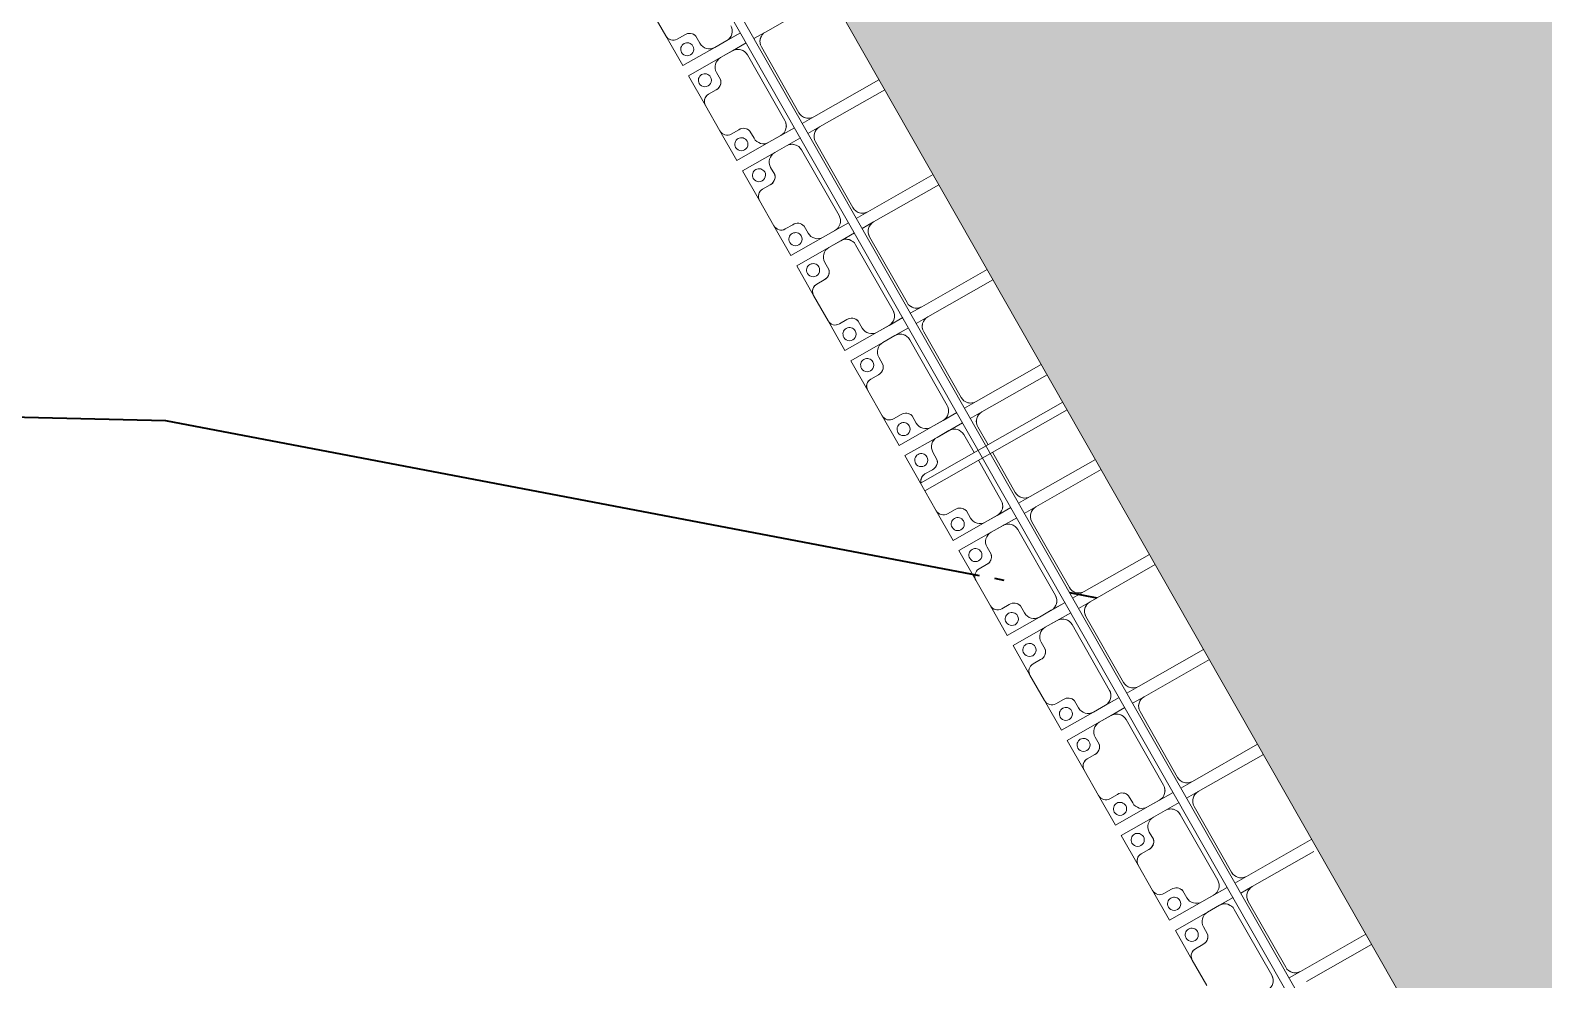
# Model space of a CAD drawing. Header units: millimetres. Extents: x -861324 to 439029, y -308065 to 694685.
# Drawn here: x -183614 to -176692, y -100285 to -95940 of the extents above; entities that cross this region are included whole.
import ezdxf

# ---------------------------------------------------------------- set-up
doc = ezdxf.new("R2010")
doc.units = ezdxf.units.MM
for name, color, linetype, lineweight in [('A-DETL-GENF', 92, 'Continuous', 9), ('A-DETL-THIN', 151, 'Continuous', 9), ('A-GENM', 13, 'Continuous', 9), ('C-TOPO-MAJR', 7, 'Continuous', 35), ('S-BEAM', 12, 'Continuous', 9)]:
    doc.layers.add(name, color=color, linetype=linetype, lineweight=lineweight)

# ---------------------------------------------------------------- blocks, each defined once
blk = doc.blocks.new('Dai phaodi lai - DẢI PHAO ĐI LẠI-25020-BỐ TRÍ BÈ PIN HỒ BẢN MÒNG')
at = {"layer": 'A-GENM', "color": 7}
for p, q in [((91276.8, 0), (91276.8, -343.3)), ((91776.8, 0), (91776.8, -343.3)), ((93223.2, -343.3), (93223.2, 0)), ((93276.8, 0), (93276.8, -343.3)), ((94223.2, -343.3), (94223.2, 0)), ((94723.2, -343.3), (94723.2, 0)), ((90276.8, 0), (90276.8, -343.3)), ((90723.2, -343.3), (90723.2, 0)), ((90776.8, 0), (90776.8, -343.3)), ((91223.2, -343.3), (91223.2, 0)), ((91723.2, -343.3), (91723.2, 0)), ((92223.2, -343.3), (92223.2, 0)), ((92276.8, 0), (92276.8, -343.3)), ((92723.2, -343.3), (92723.2, 0)), ((92776.8, 0), (92776.8, -343.3)), ((93723.2, -343.3), (93723.2, 0)), ((93776.8, 0), (93776.8, -343.3)), ((94276.8, 0), (94276.8, -343.3)), ((94776.8, -19.5), (94776.8, -343.3)), ((95223.2, -343.3), (95223.2, 0)), ((95276.8, 0), (95276.8, -343.3)), ((90276.8, -404.5), (90276.8, -343.3)), ((90723.2, -343.3), (90723.2, -404.5)), ((90776.8, -404.5), (90776.8, -343.3)), ((91223.2, -343.3), (91223.2, -404.5)), ((91276.8, -404.5), (91276.8, -343.3)), ((91723.2, -343.3), (91723.2, -404.5)), ((91776.8, -404.5), (91776.8, -343.3)), ((92223.2, -343.3), (92223.2, -404.5)), ((92276.8, -404.5), (92276.8, -343.3)), ((92723.2, -343.3), (92723.2, -404.5)), ((92776.8, -404.5), (92776.8, -343.3)), ((93223.2, -343.3), (93223.2, -404.5)), ((93276.8, -404.5), (93276.8, -343.3)), ((93723.2, -343.3), (93723.2, -404.5)), ((93776.8, -404.5), (93776.8, -343.3)), ((94223.2, -343.3), (94223.2, -404.5)), ((94276.8, -404.5), (94276.8, -343.3)), ((94723.2, -343.3), (94723.2, -404.5)), ((94776.8, -404.5), (94776.8, -343.3)), ((95223.2, -343.3), (95223.2, -404.5)), ((90326.8, -393.3), (90673.2, -393.3)), ((90826.8, -393.3), (91173.2, -393.3)), ((91326.8, -393.3), (91673.2, -393.3)), ((91826.8, -393.3), (92173.2, -393.3)), ((92326.8, -393.3), (92421.5, -393.3)), ((92461.5, -393.3), (92673.2, -393.3)), ((92826.8, -393.3), (93173.2, -393.3)), ((93326.8, -393.3), (93673.2, -393.3)), ((93826.8, -393.3), (94173.2, -393.3)), ((94326.8, -393.3), (94673.2, -393.3)), ((94826.8, -393.3), (95173.2, -393.3)), ((90223.2, -444.5), (90223.2, -503)), ((90276.8, -516.7), (90276.8, -444.5)), ((90673.2, -466.7), (90326.8, -466.7)), ((90723.2, -444.5), (90723.2, -516.7)), ((90776.8, -516.7), (90776.8, -444.5)), ((91173.2, -466.7), (90826.8, -466.7)), ((91223.2, -444.5), (91223.2, -516.7)), ((91276.8, -516.7), (91276.8, -444.5)), ((91673.2, -466.7), (91326.8, -466.7)), ((91723.2, -444.5), (91723.2, -516.7)), ((91776.8, -516.7), (91776.8, -444.5)), ((92173.2, -466.7), (91826.8, -466.7)), ((92223.2, -444.5), (92223.2, -516.7)), ((92276.8, -516.7), (92276.8, -444.5)), ((92421.5, -466.7), (92326.8, -466.7)), ((92673.2, -466.7), (92461.5, -466.7)), ((92723.2, -444.5), (92723.2, -516.7)), ((92776.8, -516.7), (92776.8, -444.5)), ((93173.2, -466.7), (92826.8, -466.7)), ((93223.2, -444.5), (93223.2, -516.7)), ((93276.8, -516.7), (93276.8, -444.5)), ((93673.2, -466.7), (93326.8, -466.7)), ((93723.2, -444.5), (93723.2, -516.7)), ((93776.8, -516.7), (93776.8, -444.5)), ((94173.2, -466.7), (93826.8, -466.7)), ((94223.2, -444.5), (94223.2, -516.7)), ((94276.8, -516.7), (94276.8, -444.5)), ((94673.2, -466.7), (94326.8, -466.7)), ((94723.2, -444.5), (94723.2, -516.7)), ((94776.8, -516.7), (94776.8, -444.5)), ((95173.2, -466.7), (94826.8, -466.7)), ((90223.2, -579.3), (90223.2, -516.7)), ((90276.8, -516.7), (90276.8, -579.3)), ((90723.2, -579.3), (90723.2, -516.7)), ((90776.8, -516.7), (90776.8, -579.3)), ((91223.2, -579.3), (91223.2, -516.7)), ((91276.8, -516.7), (91276.8, -579.3)), ((91723.2, -579.3), (91723.2, -516.7)), ((91776.8, -516.7), (91776.8, -579.3)), ((92223.2, -579.3), (92223.2, -516.7)), ((92276.8, -516.7), (92276.8, -579.3)), ((92723.2, -579.3), (92723.2, -516.7)), ((92776.8, -516.7), (92776.8, -579.3)), ((93223.2, -579.3), (93223.2, -516.7)), ((93276.8, -516.7), (93276.8, -579.3)), ((93723.2, -579.3), (93723.2, -516.7)), ((93776.8, -516.7), (93776.8, -579.3)), ((94223.2, -579.3), (94223.2, -516.7)), ((94276.8, -516.7), (94276.8, -579.3)), ((94723.2, -579.3), (94723.2, -516.7)), ((94776.8, -516.7), (94776.8, -579.3)), ((90104.9, -710.4), (90104.9, -670.7)), ((90135.7, -629.3), (90173.2, -629.3)), ((90326.8, -629.3), (90364.3, -629.3)), ((90395.1, -670.7), (90395.1, -710.4)), ((90604.9, -710.4), (90604.9, -670.7)), ((90635.7, -629.3), (90673.2, -629.3)), ((90826.8, -629.3), (90864.3, -629.3)), ((90895.1, -670.7), (90895.1, -710.4)), ((91104.9, -710.4), (91104.9, -670.7)), ((91135.7, -629.3), (91173.2, -629.3)), ((91326.8, -629.3), (91364.3, -629.3)), ((91395.1, -670.7), (91395.1, -710.4)), ((91604.9, -710.4), (91604.9, -670.7)), ((91635.7, -629.3), (91673.2, -629.3)), ((91826.8, -629.3), (91864.3, -629.3)), ((91895.1, -670.7), (91895.1, -710.4)), ((92104.9, -710.4), (92104.9, -670.7)), ((92135.7, -629.3), (92173.2, -629.3)), ((92326.8, -629.3), (92364.3, -629.3)), ((92395.1, -670.7), (92395.1, -710.4)), ((92604.9, -710.4), (92604.9, -670.7)), ((92635.7, -629.3), (92673.2, -629.3)), ((92826.8, -629.3), (92864.3, -629.3)), ((92895.1, -670.7), (92895.1, -710.4)), ((93104.9, -710.4), (93104.9, -670.7)), ((93135.7, -629.3), (93173.2, -629.3)), ((93326.8, -629.3), (93364.3, -629.3)), ((93395.1, -670.7), (93395.1, -710.4)), ((93604.9, -710.4), (93604.9, -670.7)), ((93635.7, -629.3), (93673.2, -629.3)), ((93826.8, -629.3), (93864.3, -629.3)), ((93895.1, -670.7), (93895.1, -710.4)), ((94104.9, -710.4), (94104.9, -670.7)), ((94135.7, -629.3), (94173.2, -629.3)), ((94326.8, -629.3), (94364.3, -629.3)), ((94395.1, -670.7), (94395.1, -710.4)), ((94604.9, -710.4), (94604.9, -670.7)), ((94635.7, -629.3), (94673.2, -629.3)), ((94826.8, -629.3), (94864.3, -629.3)), ((94895.1, -670.7), (94895.1, -710.4)), ((89933.1, -748.4), (90066.9, -748.4)), ((90433.1, -748.4), (90566.9, -748.4)), ((90933.1, -748.4), (91066.9, -748.4)), ((91433.1, -748.4), (91566.9, -748.4)), ((91933.1, -748.4), (92066.9, -748.4)), ((92461.5, -748.4), (92566.9, -748.4)), ((92933.1, -748.4), (93066.9, -748.4)), ((93433.1, -748.4), (93566.9, -748.4)), ((93933.1, -748.4), (94066.9, -748.4)), ((94433.1, -748.4), (94566.9, -748.4)), ((94933.1, -748.4), (95066.9, -748.4))]:
    blk.add_line(p, q, dxfattribs=at)
at = {"layer": 'A-GENM', "color": 9}
for p, q in [((90276.8, -404.5), (90276.8, -343.3)), ((90723.2, -343.3), (90723.2, -404.5)), ((90776.8, -404.5), (90776.8, -343.3)), ((91223.2, -343.3), (91223.2, -404.5)), ((91276.8, -404.5), (91276.8, -343.3)), ((91723.2, -343.3), (91723.2, -404.5)), ((91776.8, -404.5), (91776.8, -343.3)), ((92223.2, -343.3), (92223.2, -404.5)), ((92276.8, -404.5), (92276.8, -343.3)), ((92723.2, -343.3), (92723.2, -404.5)), ((92776.8, -404.5), (92776.8, -343.3)), ((93223.2, -343.3), (93223.2, -404.5)), ((93276.8, -404.5), (93276.8, -343.3)), ((93723.2, -343.3), (93723.2, -404.5)), ((93776.8, -404.5), (93776.8, -343.3)), ((94223.2, -343.3), (94223.2, -404.5)), ((94276.8, -404.5), (94276.8, -343.3)), ((94723.2, -343.3), (94723.2, -404.5)), ((94776.8, -404.5), (94776.8, -343.3)), ((95223.2, -343.3), (95223.2, -404.5)), ((90223.2, -444.5), (90223.2, -579.3)), ((90276.8, -579.3), (90276.8, -444.5)), ((90723.2, -444.5), (90723.2, -579.3)), ((90776.8, -579.3), (90776.8, -444.5)), ((91223.2, -444.5), (91223.2, -579.3)), ((91276.8, -579.3), (91276.8, -444.5)), ((91723.2, -444.5), (91723.2, -579.3)), ((91776.8, -579.3), (91776.8, -444.5)), ((92223.2, -444.5), (92223.2, -579.3)), ((92276.8, -579.3), (92276.8, -444.5)), ((92723.2, -444.5), (92723.2, -579.3)), ((92776.8, -579.3), (92776.8, -444.5)), ((93223.2, -444.5), (93223.2, -579.3)), ((93276.8, -579.3), (93276.8, -444.5)), ((93723.2, -444.5), (93723.2, -579.3)), ((93776.8, -579.3), (93776.8, -444.5)), ((94223.2, -444.5), (94223.2, -579.3)), ((94276.8, -579.3), (94276.8, -444.5)), ((94723.2, -444.5), (94723.2, -579.3)), ((94776.8, -579.3), (94776.8, -444.5)), ((90223.2, -579.3), (90223.2, -748.4)), ((90223.2, -748.4), (90223.2, -579.3)), ((90276.8, -748.4), (90276.8, -579.3)), ((90276.8, -579.3), (90276.8, -748.4)), ((90723.2, -579.3), (90723.2, -748.4)), ((90723.2, -748.4), (90723.2, -579.3)), ((90776.8, -748.4), (90776.8, -579.3)), ((90776.8, -579.3), (90776.8, -748.4)), ((91223.2, -579.3), (91223.2, -748.4)), ((91223.2, -748.4), (91223.2, -579.3)), ((91276.8, -748.4), (91276.8, -579.3)), ((91276.8, -579.3), (91276.8, -748.4)), ((91723.2, -579.3), (91723.2, -748.4)), ((91723.2, -748.4), (91723.2, -579.3)), ((91776.8, -748.4), (91776.8, -579.3)), ((91776.8, -579.3), (91776.8, -748.4)), ((92223.2, -579.3), (92223.2, -748.4)), ((92223.2, -748.4), (92223.2, -579.3)), ((92276.8, -748.4), (92276.8, -579.3)), ((92276.8, -579.3), (92276.8, -748.4)), ((92723.2, -579.3), (92723.2, -748.4)), ((92723.2, -748.4), (92723.2, -579.3)), ((92776.8, -748.4), (92776.8, -579.3)), ((92776.8, -579.3), (92776.8, -748.4)), ((93223.2, -579.3), (93223.2, -748.4)), ((93223.2, -748.4), (93223.2, -579.3)), ((93276.8, -748.4), (93276.8, -579.3)), ((93276.8, -579.3), (93276.8, -748.4)), ((93723.2, -579.3), (93723.2, -748.4)), ((93723.2, -748.4), (93723.2, -579.3)), ((93776.8, -748.4), (93776.8, -579.3)), ((93776.8, -579.3), (93776.8, -748.4)), ((94223.2, -579.3), (94223.2, -748.4)), ((94223.2, -748.4), (94223.2, -579.3)), ((94276.8, -748.4), (94276.8, -579.3)), ((94276.8, -579.3), (94276.8, -748.4)), ((94723.2, -579.3), (94723.2, -748.4)), ((94723.2, -748.4), (94723.2, -579.3)), ((94776.8, -748.4), (94776.8, -579.3)), ((94776.8, -579.3), (94776.8, -748.4)), ((90104.9, -670.7), (90104.9, -710.4)), ((90104.9, -670.7), (90104.9, -710.4)), ((90104.9, -710.4), (90104.9, -670.7)), ((90173.2, -629.3), (90135.7, -629.3)), ((90173.2, -629.3), (90135.7, -629.3)), ((90135.7, -629.3), (90173.2, -629.3)), ((90364.3, -629.3), (90326.8, -629.3)), ((90364.3, -629.3), (90326.8, -629.3)), ((90326.8, -629.3), (90364.3, -629.3)), ((90604.9, -670.7), (90604.9, -710.4)), ((90604.9, -670.7), (90604.9, -710.4)), ((90604.9, -710.4), (90604.9, -670.7)), ((90673.2, -629.3), (90635.7, -629.3)), ((90673.2, -629.3), (90635.7, -629.3)), ((90635.7, -629.3), (90673.2, -629.3)), ((90864.3, -629.3), (90826.8, -629.3)), ((90864.3, -629.3), (90826.8, -629.3)), ((90826.8, -629.3), (90864.3, -629.3)), ((91104.9, -670.7), (91104.9, -710.4)), ((91104.9, -670.7), (91104.9, -710.4)), ((91104.9, -710.4), (91104.9, -670.7)), ((91173.2, -629.3), (91135.7, -629.3)), ((91173.2, -629.3), (91135.7, -629.3)), ((91135.7, -629.3), (91173.2, -629.3)), ((91364.3, -629.3), (91326.8, -629.3)), ((91364.3, -629.3), (91326.8, -629.3)), ((91326.8, -629.3), (91364.3, -629.3)), ((91604.9, -670.7), (91604.9, -710.4)), ((91604.9, -670.7), (91604.9, -710.4)), ((91604.9, -710.4), (91604.9, -670.7)), ((91673.2, -629.3), (91635.7, -629.3)), ((91673.2, -629.3), (91635.7, -629.3)), ((91635.7, -629.3), (91673.2, -629.3)), ((91864.3, -629.3), (91826.8, -629.3)), ((91864.3, -629.3), (91826.8, -629.3)), ((91826.8, -629.3), (91864.3, -629.3)), ((92104.9, -670.7), (92104.9, -710.4)), ((92104.9, -670.7), (92104.9, -710.4)), ((92104.9, -710.4), (92104.9, -670.7)), ((92173.2, -629.3), (92135.7, -629.3)), ((92173.2, -629.3), (92135.7, -629.3)), ((92135.7, -629.3), (92173.2, -629.3)), ((92364.3, -629.3), (92326.8, -629.3)), ((92364.3, -629.3), (92326.8, -629.3)), ((92326.8, -629.3), (92364.3, -629.3)), ((92604.9, -670.7), (92604.9, -710.4)), ((92604.9, -670.7), (92604.9, -710.4)), ((92604.9, -710.4), (92604.9, -670.7)), ((92673.2, -629.3), (92635.7, -629.3)), ((92673.2, -629.3), (92635.7, -629.3)), ((92635.7, -629.3), (92673.2, -629.3)), ((92864.3, -629.3), (92826.8, -629.3)), ((92864.3, -629.3), (92826.8, -629.3)), ((92826.8, -629.3), (92864.3, -629.3)), ((93104.9, -670.7), (93104.9, -710.4)), ((93104.9, -670.7), (93104.9, -710.4)), ((93104.9, -710.4), (93104.9, -670.7)), ((93173.2, -629.3), (93135.7, -629.3)), ((93173.2, -629.3), (93135.7, -629.3)), ((93135.7, -629.3), (93173.2, -629.3)), ((93364.3, -629.3), (93326.8, -629.3)), ((93364.3, -629.3), (93326.8, -629.3)), ((93326.8, -629.3), (93364.3, -629.3)), ((93604.9, -670.7), (93604.9, -710.4)), ((93604.9, -670.7), (93604.9, -710.4)), ((93604.9, -710.4), (93604.9, -670.7)), ((93673.2, -629.3), (93635.7, -629.3)), ((93673.2, -629.3), (93635.7, -629.3)), ((93635.7, -629.3), (93673.2, -629.3)), ((93864.3, -629.3), (93826.8, -629.3)), ((93864.3, -629.3), (93826.8, -629.3)), ((93826.8, -629.3), (93864.3, -629.3)), ((94104.9, -670.7), (94104.9, -710.4)), ((94104.9, -670.7), (94104.9, -710.4)), ((94104.9, -710.4), (94104.9, -670.7)), ((94173.2, -629.3), (94135.7, -629.3)), ((94173.2, -629.3), (94135.7, -629.3)), ((94135.7, -629.3), (94173.2, -629.3)), ((94364.3, -629.3), (94326.8, -629.3)), ((94364.3, -629.3), (94326.8, -629.3)), ((94326.8, -629.3), (94364.3, -629.3)), ((94604.9, -670.7), (94604.9, -710.4)), ((94604.9, -670.7), (94604.9, -710.4)), ((94604.9, -710.4), (94604.9, -670.7)), ((94673.2, -629.3), (94635.7, -629.3)), ((94673.2, -629.3), (94635.7, -629.3)), ((94635.7, -629.3), (94673.2, -629.3)), ((94864.3, -629.3), (94826.8, -629.3)), ((94864.3, -629.3), (94826.8, -629.3)), ((94826.8, -629.3), (94864.3, -629.3)), ((90223.2, -748.4), (90066.9, -748.4)), ((90066.9, -748.4), (90223.2, -748.4)), ((90433.1, -748.4), (90276.8, -748.4)), ((90276.8, -748.4), (90433.1, -748.4)), ((90723.2, -748.4), (90566.9, -748.4)), ((90566.9, -748.4), (90723.2, -748.4)), ((90933.1, -748.4), (90776.8, -748.4)), ((90776.8, -748.4), (90933.1, -748.4)), ((91223.2, -748.4), (91066.9, -748.4)), ((91066.9, -748.4), (91223.2, -748.4)), ((91433.1, -748.4), (91276.8, -748.4)), ((91276.8, -748.4), (91433.1, -748.4)), ((91723.2, -748.4), (91566.9, -748.4)), ((91566.9, -748.4), (91723.2, -748.4)), ((91933.1, -748.4), (91776.8, -748.4)), ((91776.8, -748.4), (91933.1, -748.4)), ((92223.2, -748.4), (92066.9, -748.4)), ((92066.9, -748.4), (92223.2, -748.4)), ((92421.5, -748.4), (92276.8, -748.4)), ((92276.8, -748.4), (92421.5, -748.4)), ((92723.2, -748.4), (92566.9, -748.4)), ((92566.9, -748.4), (92723.2, -748.4)), ((92933.1, -748.4), (92776.8, -748.4)), ((92776.8, -748.4), (92933.1, -748.4)), ((93223.2, -748.4), (93066.9, -748.4)), ((93066.9, -748.4), (93223.2, -748.4)), ((93433.1, -748.4), (93276.8, -748.4)), ((93276.8, -748.4), (93433.1, -748.4)), ((93723.2, -748.4), (93566.9, -748.4)), ((93566.9, -748.4), (93723.2, -748.4)), ((93933.1, -748.4), (93776.8, -748.4)), ((93776.8, -748.4), (93933.1, -748.4)), ((94223.2, -748.4), (94066.9, -748.4)), ((94066.9, -748.4), (94223.2, -748.4)), ((94433.1, -748.4), (94276.8, -748.4)), ((94276.8, -748.4), (94433.1, -748.4)), ((94723.2, -748.4), (94566.9, -748.4)), ((94566.9, -748.4), (94723.2, -748.4)), ((94933.1, -748.4), (94776.8, -748.4)), ((94776.8, -748.4), (94933.1, -748.4))]:
    blk.add_line(p, q, dxfattribs=at)
at = {"layer": 'A-GENM', "color": 7}
for centre, radius, start, end in [((90326.8, -343.3), 50, 180, 270), ((90673.2, -343.3), 50, 270, 0), ((90673.2, -343.3), 50, 300, 0), ((90826.8, -343.3), 50, 180, 270), ((91173.2, -343.3), 50, 270, 0), ((91173.2, -343.3), 50, 300, 0), ((91326.8, -343.3), 50, 180, 270), ((91673.2, -343.3), 50, 270, 0), ((91673.2, -343.3), 50, 300, 0), ((91826.8, -343.3), 50, 180, 270), ((92173.2, -343.3), 50, 270, 0), ((92173.2, -343.3), 50, 300, 0), ((92326.8, -343.3), 50, 180, 270), ((92673.2, -343.3), 50, 270, 0), ((92673.2, -343.3), 50, 300, 0), ((92826.8, -343.3), 50, 180, 270), ((93173.2, -343.3), 50, 270, 0), ((93173.2, -343.3), 50, 300, 0), ((93326.8, -343.3), 50, 180, 270), ((93673.2, -343.3), 50, 270, 0), ((93673.2, -343.3), 50, 300, 0), ((93826.8, -343.3), 50, 180, 270), ((94173.2, -343.3), 50, 270, 0), ((94173.2, -343.3), 50, 300, 0), ((94326.8, -343.3), 50, 180, 270), ((94673.2, -343.3), 50, 270, 0), ((94673.2, -343.3), 50, 300, 0), ((94826.8, -343.3), 50, 180, 270), ((95173.2, -343.3), 50, 270, 0), ((95173.2, -343.3), 50, 300, 0), ((90326.8, -343.3), 50, 210, 270), ((90826.8, -343.3), 50, 210, 270), ((91326.8, -343.3), 50, 210, 270), ((91826.8, -343.3), 50, 210, 270), ((92326.8, -343.3), 50, 210, 270), ((92826.8, -343.3), 50, 210, 270), ((93326.8, -343.3), 50, 210, 270), ((93826.8, -343.3), 50, 210, 270), ((94326.8, -343.3), 50, 210, 270), ((94826.8, -343.3), 50, 210, 270), ((90173.2, -516.7), 50, 360, 90), ((90173.2, -516.7), 50, 30, 90), ((90326.8, -516.7), 50, 90, 180), ((90326.8, -516.7), 50, 120, 180), ((90673.2, -516.7), 50, 360, 90), ((90673.2, -516.7), 50, 30, 90), ((90826.8, -516.7), 50, 90, 180), ((90826.8, -516.7), 50, 120, 180), ((91173.2, -516.7), 50, 360, 90), ((91173.2, -516.7), 50, 30, 90), ((91326.8, -516.7), 50, 90, 180), ((91326.8, -516.7), 50, 120, 180), ((91673.2, -516.7), 50, 360, 90), ((91673.2, -516.7), 50, 30, 90), ((91826.8, -516.7), 50, 90, 180), ((91826.8, -516.7), 50, 120, 180), ((92173.2, -516.7), 50, 360, 90), ((92173.2, -516.7), 50, 30, 90), ((92326.8, -516.7), 50, 90, 180), ((92326.8, -516.7), 50, 120, 180), ((92673.2, -516.7), 50, 360, 90), ((92673.2, -516.7), 50, 30, 90), ((92826.8, -516.7), 50, 90, 180), ((92826.8, -516.7), 50, 120, 180), ((93173.2, -516.7), 50, 360, 90), ((93173.2, -516.7), 50, 30, 90), ((93326.8, -516.7), 50, 90, 180), ((93326.8, -516.7), 50, 120, 180), ((93673.2, -516.7), 50, 360, 90), ((93673.2, -516.7), 50, 30, 90), ((93826.8, -516.7), 50, 90, 180), ((93826.8, -516.7), 50, 120, 180), ((94173.2, -516.7), 50, 360, 90), ((94173.2, -516.7), 50, 30, 90), ((94326.8, -516.7), 50, 90, 180), ((94326.8, -516.7), 50, 120, 180), ((94673.2, -516.7), 50, 360, 90), ((94673.2, -516.7), 50, 30, 90), ((94826.8, -516.7), 50, 90, 180), ((94826.8, -516.7), 50, 120, 180), ((95173.2, -516.7), 50, 360, 90), ((95173.2, -516.7), 50, 30, 90), ((90173.2, -579.3), 50, 270, 360), ((90326.8, -579.3), 50, 180, 270), ((90673.2, -579.3), 50, 270, 360), ((90826.8, -579.3), 50, 180, 270), ((91173.2, -579.3), 50, 270, 360), ((91326.8, -579.3), 50, 180, 270), ((91673.2, -579.3), 50, 270, 360), ((91826.8, -579.3), 50, 180, 270), ((92173.2, -579.3), 50, 270, 360), ((92326.8, -579.3), 50, 180, 270), ((92673.2, -579.3), 50, 270, 360), ((92826.8, -579.3), 50, 180, 270), ((93173.2, -579.3), 50, 270, 360), ((93326.8, -579.3), 50, 180, 270), ((93673.2, -579.3), 50, 270, 360), ((93826.8, -579.3), 50, 180, 270), ((94173.2, -579.3), 50, 270, 360), ((94326.8, -579.3), 50, 180, 270), ((94673.2, -579.3), 50, 270, 360), ((94826.8, -579.3), 50, 180, 270), ((90144.8, -668.2), 40, 103.18854, 183.50807), ((90355.2, -668.2), 40, 356.49193, 76.81146), ((90644.8, -668.2), 40, 103.18854, 183.50807), ((90855.2, -668.2), 40, 356.49193, 76.81146), ((91144.8, -668.2), 40, 103.18854, 183.50807), ((91355.2, -668.2), 40, 356.49193, 76.81146), ((91644.8, -668.2), 40, 103.18854, 183.50807), ((91855.2, -668.2), 40, 356.49193, 76.81146), ((92144.8, -668.2), 40, 103.18854, 183.50807), ((92355.2, -668.2), 40, 356.49193, 76.81146), ((92644.8, -668.2), 40, 103.18854, 183.50807), ((92855.2, -668.2), 40, 356.49193, 76.81146), ((93144.8, -668.2), 40, 103.18854, 183.50807), ((93355.2, -668.2), 40, 356.49193, 76.81146), ((93644.8, -668.2), 40, 103.18854, 183.50807), ((93855.2, -668.2), 40, 356.49193, 76.81146), ((94144.8, -668.2), 40, 103.18854, 183.50807), ((94355.2, -668.2), 40, 356.49193, 76.81146), ((94644.8, -668.2), 40, 103.18854, 183.50807), ((94855.2, -668.2), 40, 356.49193, 76.81146), ((90066.9, -710.4), 38, 270, 0), ((90433.1, -710.4), 38, 180, 270), ((90566.9, -710.4), 38, 270, 0), ((90933.1, -710.4), 38, 180, 270), ((91066.9, -710.4), 38, 270, 0), ((91433.1, -710.4), 38, 180, 270), ((91566.9, -710.4), 38, 270, 0), ((91933.1, -710.4), 38, 180, 270), ((92066.9, -710.4), 38, 270, 0), ((92433.1, -710.4), 38, 180, 255), ((92566.9, -710.4), 38, 270, 0), ((92933.1, -710.4), 38, 180, 270), ((93066.9, -710.4), 38, 270, 0), ((93433.1, -710.4), 38, 180, 270), ((93566.9, -710.4), 38, 270, 0), ((93933.1, -710.4), 38, 180, 270), ((94066.9, -710.4), 38, 270, 0), ((94433.1, -710.4), 38, 180, 270), ((94566.9, -710.4), 38, 270, 0), ((94933.1, -710.4), 38, 180, 270)]:
    blk.add_arc(centre, radius, start, end, dxfattribs=at)
at = {"layer": 'A-GENM', "color": 9}
for centre, radius, start, end in [((90173.2, -579.3), 50, 270, 360), ((90173.2, -579.3), 50, 270, 360), ((90173.2, -579.3), 50, 270, 360), ((90326.8, -579.3), 50, 180, 270), ((90326.8, -579.3), 50, 180, 270), ((90326.8, -579.3), 50, 180, 270), ((90673.2, -579.3), 50, 270, 360), ((90673.2, -579.3), 50, 270, 360), ((90673.2, -579.3), 50, 270, 360), ((90826.8, -579.3), 50, 180, 270), ((90826.8, -579.3), 50, 180, 270), ((90826.8, -579.3), 50, 180, 270), ((91173.2, -579.3), 50, 270, 360), ((91173.2, -579.3), 50, 270, 360), ((91173.2, -579.3), 50, 270, 360), ((91326.8, -579.3), 50, 180, 270), ((91326.8, -579.3), 50, 180, 270), ((91326.8, -579.3), 50, 180, 270), ((91673.2, -579.3), 50, 270, 360), ((91673.2, -579.3), 50, 270, 360), ((91673.2, -579.3), 50, 270, 360), ((91826.8, -579.3), 50, 180, 270), ((91826.8, -579.3), 50, 180, 270), ((91826.8, -579.3), 50, 180, 270), ((92173.2, -579.3), 50, 270, 360), ((92173.2, -579.3), 50, 270, 360), ((92173.2, -579.3), 50, 270, 360), ((92326.8, -579.3), 50, 180, 270), ((92326.8, -579.3), 50, 180, 270), ((92326.8, -579.3), 50, 180, 270), ((92673.2, -579.3), 50, 270, 360), ((92673.2, -579.3), 50, 270, 360), ((92673.2, -579.3), 50, 270, 360), ((92826.8, -579.3), 50, 180, 270), ((92826.8, -579.3), 50, 180, 270), ((92826.8, -579.3), 50, 180, 270), ((93173.2, -579.3), 50, 270, 360), ((93173.2, -579.3), 50, 270, 360), ((93173.2, -579.3), 50, 270, 360), ((93326.8, -579.3), 50, 180, 270), ((93326.8, -579.3), 50, 180, 270), ((93326.8, -579.3), 50, 180, 270), ((93673.2, -579.3), 50, 270, 360), ((93673.2, -579.3), 50, 270, 360), ((93673.2, -579.3), 50, 270, 360), ((93826.8, -579.3), 50, 180, 270), ((93826.8, -579.3), 50, 180, 270), ((93826.8, -579.3), 50, 180, 270), ((94173.2, -579.3), 50, 270, 360), ((94173.2, -579.3), 50, 270, 360), ((94173.2, -579.3), 50, 270, 360), ((94326.8, -579.3), 50, 180, 270), ((94326.8, -579.3), 50, 180, 270), ((94326.8, -579.3), 50, 180, 270), ((94673.2, -579.3), 50, 270, 360), ((94673.2, -579.3), 50, 270, 360), ((94673.2, -579.3), 50, 270, 360), ((94826.8, -579.3), 50, 180, 270), ((94826.8, -579.3), 50, 180, 270), ((94826.8, -579.3), 50, 180, 270), ((90144.8, -668.2), 40, 143.34831, 183.50807), ((90144.8, -668.2), 40, 143.34831, 183.50807), ((90144.8, -668.2), 40, 143.34831, 183.50807), ((90144.8, -668.2), 40, 103.18854, 129.96172), ((90144.8, -668.2), 40, 103.18854, 129.96172), ((90144.8, -668.2), 40, 103.18854, 129.96172), ((90168.4, -693.3), 30, 90, 270), ((90168.4, -693.3), 30, 90, 270), ((90168.4, -693.3), 30, 270, 90), ((90168.4, -693.3), 30, 270, 90), ((90331.6, -693.3), 30, 90, 270), ((90331.6, -693.3), 30, 90, 270), ((90331.6, -693.3), 30, 270, 90), ((90331.6, -693.3), 30, 270, 90), ((90355.2, -668.2), 40, 63.42487, 76.81146), ((90355.2, -668.2), 40, 63.42487, 76.81146), ((90355.2, -668.2), 40, 63.42487, 76.81146), ((90355.2, -668.2), 40, 356.49193, 50.03828), ((90355.2, -668.2), 40, 356.49193, 50.03828), ((90355.2, -668.2), 40, 356.49193, 50.03828), ((90644.8, -668.2), 40, 143.34831, 183.50807), ((90644.8, -668.2), 40, 143.34831, 183.50807), ((90644.8, -668.2), 40, 143.34831, 183.50807), ((90644.8, -668.2), 40, 103.18854, 129.96172), ((90644.8, -668.2), 40, 103.18854, 129.96172), ((90644.8, -668.2), 40, 103.18854, 129.96172), ((90668.4, -693.3), 30, 90, 270), ((90668.4, -693.3), 30, 90, 270), ((90668.4, -693.3), 30, 270, 90), ((90668.4, -693.3), 30, 270, 90), ((90831.6, -693.3), 30, 90, 270), ((90831.6, -693.3), 30, 90, 270), ((90831.6, -693.3), 30, 270, 90), ((90831.6, -693.3), 30, 270, 90), ((90855.2, -668.2), 40, 63.42487, 76.81146), ((90855.2, -668.2), 40, 63.42487, 76.81146), ((90855.2, -668.2), 40, 63.42487, 76.81146), ((90855.2, -668.2), 40, 356.49193, 50.03828), ((90855.2, -668.2), 40, 356.49193, 50.03828), ((90855.2, -668.2), 40, 356.49193, 50.03828), ((91144.8, -668.2), 40, 143.34831, 183.50807), ((91144.8, -668.2), 40, 143.34831, 183.50807), ((91144.8, -668.2), 40, 143.34831, 183.50807), ((91144.8, -668.2), 40, 103.18854, 129.96172), ((91144.8, -668.2), 40, 103.18854, 129.96172), ((91144.8, -668.2), 40, 103.18854, 129.96172), ((91168.4, -693.3), 30, 90, 270), ((91168.4, -693.3), 30, 90, 270), ((91168.4, -693.3), 30, 270, 90), ((91168.4, -693.3), 30, 270, 90), ((91331.6, -693.3), 30, 90, 270), ((91331.6, -693.3), 30, 90, 270), ((91331.6, -693.3), 30, 270, 90), ((91331.6, -693.3), 30, 270, 90), ((91355.2, -668.2), 40, 63.42487, 76.81146), ((91355.2, -668.2), 40, 63.42487, 76.81146), ((91355.2, -668.2), 40, 63.42487, 76.81146), ((91355.2, -668.2), 40, 356.49193, 50.03828), ((91355.2, -668.2), 40, 356.49193, 50.03828), ((91355.2, -668.2), 40, 356.49193, 50.03828), ((91644.8, -668.2), 40, 143.34831, 183.50807), ((91644.8, -668.2), 40, 143.34831, 183.50807), ((91644.8, -668.2), 40, 143.34831, 183.50807), ((91644.8, -668.2), 40, 103.18854, 129.96172), ((91644.8, -668.2), 40, 103.18854, 129.96172), ((91644.8, -668.2), 40, 103.18854, 129.96172), ((91668.4, -693.3), 30, 90, 270), ((91668.4, -693.3), 30, 90, 270), ((91668.4, -693.3), 30, 270, 90), ((91668.4, -693.3), 30, 270, 90), ((91831.6, -693.3), 30, 90, 270), ((91831.6, -693.3), 30, 90, 270), ((91831.6, -693.3), 30, 270, 90), ((91831.6, -693.3), 30, 270, 90), ((91855.2, -668.2), 40, 63.42487, 76.81146), ((91855.2, -668.2), 40, 63.42487, 76.81146), ((91855.2, -668.2), 40, 63.42487, 76.81146), ((91855.2, -668.2), 40, 356.49193, 50.03828), ((91855.2, -668.2), 40, 356.49193, 50.03828), ((91855.2, -668.2), 40, 356.49193, 50.03828), ((92144.8, -668.2), 40, 143.34831, 183.50807), ((92144.8, -668.2), 40, 143.34831, 183.50807), ((92144.8, -668.2), 40, 143.34831, 183.50807), ((92144.8, -668.2), 40, 103.18854, 129.96172), ((92144.8, -668.2), 40, 103.18854, 129.96172), ((92144.8, -668.2), 40, 103.18854, 129.96172), ((92168.4, -693.3), 30, 90, 270), ((92168.4, -693.3), 30, 90, 270), ((92168.4, -693.3), 30, 270, 90), ((92168.4, -693.3), 30, 270, 90), ((92331.6, -693.3), 30, 90, 270), ((92331.6, -693.3), 30, 90, 270), ((92331.6, -693.3), 30, 270, 90), ((92331.6, -693.3), 30, 270, 90), ((92355.2, -668.2), 40, 63.42487, 76.81146), ((92355.2, -668.2), 40, 63.42487, 76.81146), ((92355.2, -668.2), 40, 63.42487, 76.81146), ((92355.2, -668.2), 40, 356.49193, 50.03828), ((92355.2, -668.2), 40, 356.49193, 50.03828), ((92355.2, -668.2), 40, 356.49193, 50.03828), ((92644.8, -668.2), 40, 143.34831, 183.50807), ((92644.8, -668.2), 40, 143.34831, 183.50807), ((92644.8, -668.2), 40, 143.34831, 183.50807), ((92644.8, -668.2), 40, 103.18854, 129.96172), ((92644.8, -668.2), 40, 103.18854, 129.96172), ((92644.8, -668.2), 40, 103.18854, 129.96172), ((92668.4, -693.3), 30, 90, 270), ((92668.4, -693.3), 30, 90, 270), ((92668.4, -693.3), 30, 270, 90), ((92668.4, -693.3), 30, 270, 90), ((92831.6, -693.3), 30, 90, 270), ((92831.6, -693.3), 30, 90, 270), ((92831.6, -693.3), 30, 270, 90), ((92831.6, -693.3), 30, 270, 90), ((92855.2, -668.2), 40, 63.42487, 76.81146), ((92855.2, -668.2), 40, 63.42487, 76.81146), ((92855.2, -668.2), 40, 63.42487, 76.81146), ((92855.2, -668.2), 40, 356.49193, 50.03828), ((92855.2, -668.2), 40, 356.49193, 50.03828), ((92855.2, -668.2), 40, 356.49193, 50.03828), ((93144.8, -668.2), 40, 143.34831, 183.50807), ((93144.8, -668.2), 40, 143.34831, 183.50807), ((93144.8, -668.2), 40, 143.34831, 183.50807), ((93144.8, -668.2), 40, 103.18854, 129.96172), ((93144.8, -668.2), 40, 103.18854, 129.96172), ((93144.8, -668.2), 40, 103.18854, 129.96172), ((93168.4, -693.3), 30, 90, 270), ((93168.4, -693.3), 30, 90, 270), ((93168.4, -693.3), 30, 270, 90), ((93168.4, -693.3), 30, 270, 90), ((93331.6, -693.3), 30, 90, 270), ((93331.6, -693.3), 30, 90, 270), ((93331.6, -693.3), 30, 270, 90), ((93331.6, -693.3), 30, 270, 90), ((93355.2, -668.2), 40, 63.42487, 76.81146), ((93355.2, -668.2), 40, 63.42487, 76.81146), ((93355.2, -668.2), 40, 63.42487, 76.81146), ((93355.2, -668.2), 40, 356.49193, 50.03828), ((93355.2, -668.2), 40, 356.49193, 50.03828), ((93355.2, -668.2), 40, 356.49193, 50.03828), ((93644.8, -668.2), 40, 143.34831, 183.50807), ((93644.8, -668.2), 40, 143.34831, 183.50807), ((93644.8, -668.2), 40, 143.34831, 183.50807), ((93644.8, -668.2), 40, 103.18854, 129.96172), ((93644.8, -668.2), 40, 103.18854, 129.96172), ((93644.8, -668.2), 40, 103.18854, 129.96172), ((93668.4, -693.3), 30, 90, 270), ((93668.4, -693.3), 30, 90, 270), ((93668.4, -693.3), 30, 270, 90), ((93668.4, -693.3), 30, 270, 90), ((93831.6, -693.3), 30, 90, 270), ((93831.6, -693.3), 30, 90, 270), ((93831.6, -693.3), 30, 270, 90), ((93831.6, -693.3), 30, 270, 90), ((93855.2, -668.2), 40, 63.42487, 76.81146), ((93855.2, -668.2), 40, 63.42487, 76.81146), ((93855.2, -668.2), 40, 63.42487, 76.81146), ((93855.2, -668.2), 40, 356.49193, 50.03828), ((93855.2, -668.2), 40, 356.49193, 50.03828), ((93855.2, -668.2), 40, 356.49193, 50.03828), ((94144.8, -668.2), 40, 143.34831, 183.50807), ((94144.8, -668.2), 40, 143.34831, 183.50807), ((94144.8, -668.2), 40, 143.34831, 183.50807), ((94144.8, -668.2), 40, 103.18854, 129.96172), ((94144.8, -668.2), 40, 103.18854, 129.96172), ((94144.8, -668.2), 40, 103.18854, 129.96172), ((94168.4, -693.3), 30, 90, 270), ((94168.4, -693.3), 30, 90, 270), ((94168.4, -693.3), 30, 270, 90), ((94168.4, -693.3), 30, 270, 90), ((94331.6, -693.3), 30, 90, 270), ((94331.6, -693.3), 30, 90, 270), ((94331.6, -693.3), 30, 270, 90), ((94331.6, -693.3), 30, 270, 90), ((94355.2, -668.2), 40, 63.42487, 76.81146), ((94355.2, -668.2), 40, 63.42487, 76.81146), ((94355.2, -668.2), 40, 63.42487, 76.81146), ((94355.2, -668.2), 40, 356.49193, 50.03828), ((94355.2, -668.2), 40, 356.49193, 50.03828), ((94355.2, -668.2), 40, 356.49193, 50.03828), ((94644.8, -668.2), 40, 143.34831, 183.50807), ((94644.8, -668.2), 40, 143.34831, 183.50807), ((94644.8, -668.2), 40, 143.34831, 183.50807), ((94644.8, -668.2), 40, 103.18854, 129.96172), ((94644.8, -668.2), 40, 103.18854, 129.96172), ((94644.8, -668.2), 40, 103.18854, 129.96172), ((94668.4, -693.3), 30, 90, 270), ((94668.4, -693.3), 30, 90, 270), ((94668.4, -693.3), 30, 270, 90), ((94668.4, -693.3), 30, 270, 90), ((94831.6, -693.3), 30, 90, 270), ((94831.6, -693.3), 30, 90, 270), ((94831.6, -693.3), 30, 270, 90), ((94831.6, -693.3), 30, 270, 90), ((94855.2, -668.2), 40, 63.42487, 76.81146), ((94855.2, -668.2), 40, 63.42487, 76.81146), ((94855.2, -668.2), 40, 63.42487, 76.81146), ((94855.2, -668.2), 40, 356.49193, 50.03828), ((94855.2, -668.2), 40, 356.49193, 50.03828), ((94855.2, -668.2), 40, 356.49193, 50.03828), ((90066.9, -710.4), 38, 270, 0), ((90066.9, -710.4), 38, 270, 360), ((90066.9, -710.4), 38, 270, 0), ((90433.1, -710.4), 38, 195, 270), ((90433.1, -710.4), 38, 195, 270), ((90433.1, -710.4), 38, 195, 270), ((90566.9, -710.4), 38, 270, 0), ((90566.9, -710.4), 38, 270, 360), ((90566.9, -710.4), 38, 270, 0), ((90933.1, -710.4), 38, 195, 270), ((90933.1, -710.4), 38, 195, 270), ((90933.1, -710.4), 38, 195, 270), ((91066.9, -710.4), 38, 270, 0), ((91066.9, -710.4), 38, 270, 360), ((91066.9, -710.4), 38, 270, 0), ((91433.1, -710.4), 38, 195, 270), ((91433.1, -710.4), 38, 195, 270), ((91433.1, -710.4), 38, 195, 270), ((91566.9, -710.4), 38, 270, 0), ((91566.9, -710.4), 38, 270, 360), ((91566.9, -710.4), 38, 270, 0), ((91933.1, -710.4), 38, 195, 270), ((91933.1, -710.4), 38, 195, 270), ((91933.1, -710.4), 38, 195, 270), ((92066.9, -710.4), 38, 270, 0), ((92066.9, -710.4), 38, 270, 360), ((92066.9, -710.4), 38, 270, 0), ((92433.1, -710.4), 38, 195, 255), ((92433.1, -710.4), 38, 195, 255), ((92433.1, -710.4), 38, 195, 255), ((92566.9, -710.4), 38, 270, 0), ((92566.9, -710.4), 38, 270, 360), ((92566.9, -710.4), 38, 270, 0), ((92933.1, -710.4), 38, 195, 270), ((92933.1, -710.4), 38, 195, 270), ((92933.1, -710.4), 38, 195, 270), ((93066.9, -710.4), 38, 270, 0), ((93066.9, -710.4), 38, 270, 360), ((93066.9, -710.4), 38, 270, 0), ((93433.1, -710.4), 38, 195, 270), ((93433.1, -710.4), 38, 195, 270), ((93433.1, -710.4), 38, 195, 270), ((93566.9, -710.4), 38, 270, 0), ((93566.9, -710.4), 38, 270, 360), ((93566.9, -710.4), 38, 270, 0), ((93933.1, -710.4), 38, 195, 270), ((93933.1, -710.4), 38, 195, 270), ((93933.1, -710.4), 38, 195, 270), ((94066.9, -710.4), 38, 270, 0), ((94066.9, -710.4), 38, 270, 360), ((94066.9, -710.4), 38, 270, 0), ((94433.1, -710.4), 38, 195, 270), ((94433.1, -710.4), 38, 195, 270), ((94433.1, -710.4), 38, 195, 270), ((94566.9, -710.4), 38, 270, 0), ((94566.9, -710.4), 38, 270, 360), ((94566.9, -710.4), 38, 270, 0), ((94933.1, -710.4), 38, 195, 270), ((94933.1, -710.4), 38, 195, 270), ((94933.1, -710.4), 38, 195, 270)]:
    blk.add_arc(centre, radius, start, end, dxfattribs=at)
blk = doc.blocks.new('Dầm C52 - Dầm C52-V170-BỐ TRÍ BÈ PIN HỒ BẢN MÒNG')
at = {"layer": 'S-BEAM', "color": 7}
for p, q in [((-52556.1, 20), (52556.1, 20)), ((52556.1, -20), (-52556.1, -20))]:
    blk.add_line(p, q, dxfattribs=at)
blk = doc.blocks.new('Dầm C52 - Hộp 40x60-25905-BỐ TRÍ BÈ PIN HỒ BẢN MÒNG')
at = {"layer": 'S-BEAM', "color": 7}
for p, q in [((55228.8, 20), (55977.2, 20)), ((55977.2, 20), (55977.2, -20)), ((55977.2, -20), (55228.8, -20))]:
    blk.add_line(p, q, dxfattribs=at)
blk = doc.blocks.new('HOBANMONG_BEPIN 5_rvt-1-BỐ TRÍ BÈ PIN HỒ BẢN MÒNG')
at = {"layer": 'A-GENM', "lineweight": 9, "rotation": 299.6620124026263}
blk.add_blockref('Dai phaodi lai - DẢI PHAO ĐI LẠI-25020-BỐ TRÍ BÈ PIN HỒ BẢN MÒNG', (-224629.5, -17331.2), dxfattribs=at)
at = {"layer": 'S-BEAM', "lineweight": 9}
for name, p, rotation in [('Dầm C52 - Dầm C52-V170-BỐ TRÍ BÈ PIN HỒ BẢN MÒNG', (-199292.3, -62678.4), 119.6620124026264), ('Dầm C52 - Hộp 40x60-25905-BỐ TRÍ BÈ PIN HỒ BẢN MÒNG', (-130890.2, -70327.4), 209.6620124026261)]:
    blk.add_blockref(name, p, dxfattribs=dict(at, rotation=rotation))

msp = doc.modelspace()

# ---------------------------------------------------------------- hatches: boundary and pattern name
at = {"layer": 'A-DETL-GENF'}
msp.add_hatch(color=8, dxfattribs=at).paths.add_polyline_path([(-173161.7, -107703), (-77659.8, -53313.6), (-150902.4, 75292.3), (-214161.5, 39265.5), (-192386.7, 1031.4), (-224629.5, -17331.2), (-174039.6, -106161.4)])

# ---------------------------------------------------------------- linework, layer by layer
at = {"layer": 'A-DETL-THIN'}
msp.add_line((-224629.5, -17331.2), (-173161.7, -107703), dxfattribs=at)
at = {"layer": 'C-TOPO-MAJR'}
for p, q in [((-188745.5, -97588.5), (-182995, -97725.1)), ((-182995, -97725.1), (-179273.7, -98434.5)), ((-179204.5, -98447.7), (-179161.8, -98455.9)), ((-178860.9, -98513.2), (-178735.6, -98537.1))]:
    msp.add_line(p, q, dxfattribs=at)

# ---------------------------------------------------------------- block references
at = {"lineweight": 5}
msp.add_blockref('HOBANMONG_BEPIN 5_rvt-1-BỐ TRÍ BÈ PIN HỒ BẢN MÒNG', (0, 0), dxfattribs=at)

doc.saveas('drawing.dxf')
